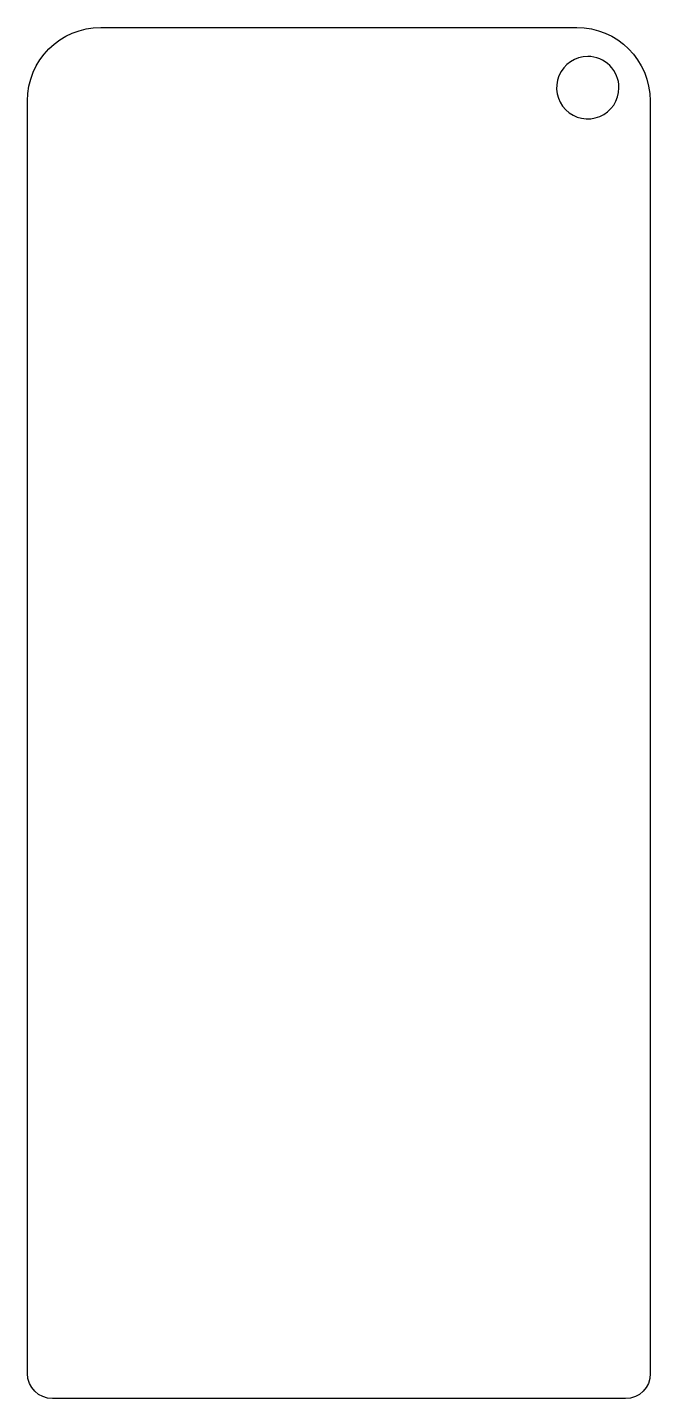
# Model space of a CAD drawing. Extents: x 227 to 277, y 512 to 621.
import ezdxf

# ---------------------------------------------------------------- set-up
doc = ezdxf.new("R2010")
doc.units = 0
doc.layers.get('0').update_dxf_attribs({"linetype": 'CONTINUOUS'})

msp = doc.modelspace()

# ---------------------------------------------------------------- linework, layer by layer
at = {"color": 7}
for points in [[(232.48861, 621.39219), (270.62577, 621.39219)], [(226.60781, 513.601), (226.60781, 615.51139)], [(276.50657, 615.51139), (276.50657, 513.601)], [(274.53457, 511.59378), (228.61503, 511.59378)]]:
    msp.add_lwpolyline(points, dxfattribs=at)
for points in [[(271.506408, 619.067883)], [(274.53457, 511.59378)]]:
    msp.add_lwpolyline(points, close=True, dxfattribs=at)
for points in [[(226.60781, 615.51139), (226.60781, 618.75111), (229.24889, 621.39219), (232.48861, 621.39219)], [(270.62577, 621.39219), (273.86549, 621.39219), (276.50657, 618.75111), (276.50657, 615.51139)], [(271.506408, 619.067883), (270.495163, 619.067883), (269.583491, 618.458724), (269.196504, 617.524454)], [(273.274333, 618.335585), (272.80545, 618.804468), (272.169509, 619.067883), (271.506408, 619.067883)], [(274.006631, 616.567661), (274.006631, 617.230761), (273.743215, 617.866702), (273.274333, 618.335585)], [(269.196504, 617.524454), (268.809517, 616.590185), (269.023426, 615.514795), (269.738484, 614.799737)], [(272.463202, 614.257757), (273.397471, 614.644743), (274.006631, 615.556415), (274.006631, 616.567661)], [(269.738484, 614.799737), (270.453543, 614.084678), (271.528933, 613.87077), (272.463202, 614.257757)], [(228.61503, 511.59378), (227.52338, 511.59378), (226.60781, 512.47414), (226.60781, 513.601)], [(276.50657, 513.601), (276.54177, 512.47414), (275.66143, 511.59378), (274.53457, 511.59378)]]:
    msp.add_open_spline(points, degree=3, dxfattribs=at)

doc.saveas('drawing.dxf')
